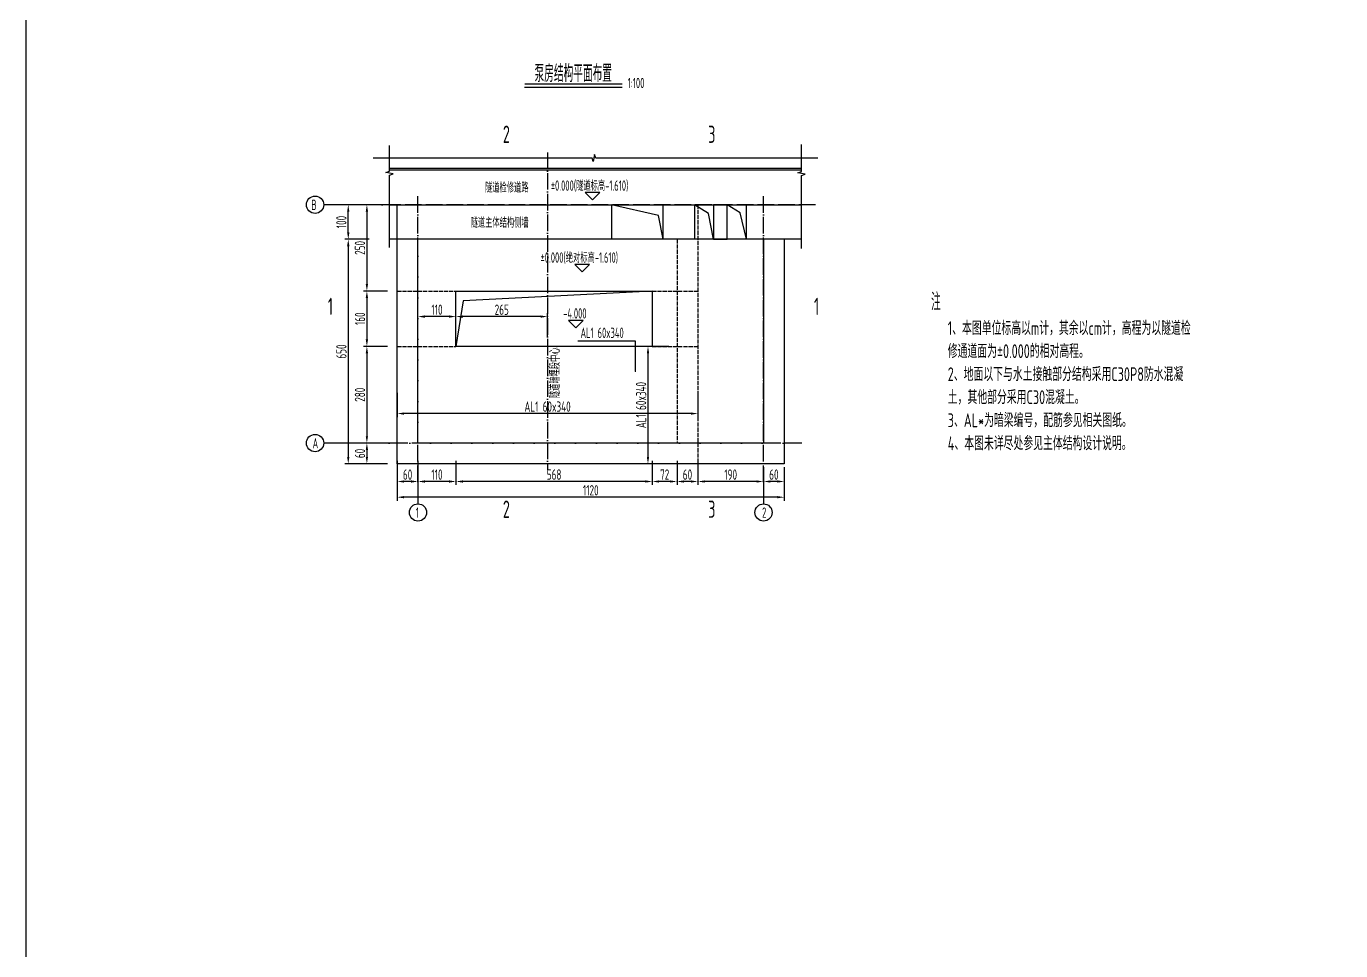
# Model space of a CAD drawing. Header units: millimetres. Extents: x -29538 to 115583, y -232866 to 15404.
# Drawn here: x -20766 to 17274, y -206104 to -179341 of the extents above; entities that cross this region are included whole.
import ezdxf
from ezdxf.enums import TextEntityAlignment as Align

# ---------------------------------------------------------------- set-up
doc = ezdxf.new("R2010")
doc.units = ezdxf.units.MM
doc.header["$LTSCALE"] = 10
doc.header["$MEASUREMENT"] = 0
doc.linetypes.add('ACAD_ISO02W100', pattern=[15, 12, -3])
doc.linetypes.add('ACAD_ISO04W100', pattern=[30, 24, -3, 0, -3])
for name, color, linetype in [('DIM_LEAD', 3, 'Continuous'), ('TQ-TEXT', 7, 'Continuous'), ('中心线', 3, 'ACAD_ISO04W100'), ('文字', 7, 'Continuous'), ('标注', 4, 'Continuous'), ('次轮廓线', 7, 'Continuous'), ('粗虚线', 1, 'Continuous'), ('轮廓线', 1, 'Continuous')]:
    doc.layers.add(name, color=color, linetype=linetype)
doc.styles.get("Standard").update_dxf_attribs({"font": 'gbenor.shx', "width": 0.75, "bigfont": 'gbcbig.shx'})
doc.dimstyles.get("Standard").update_dxf_attribs({"dimscale": 100, "dimtxt": 3, "dimasz": 2, "dimexe": 1, "dimexo": 1, "dimgap": 0.5, "dimtad": 1, "dimdec": 1, "dimlfac": 0.1, "dimdsep": 46, "dimtxsty": 'Standard', "dimcen": 0.5, "dimadec": 0, "dimazin": 0, "dimtfac": 1, "dimtdec": 1, "dimtofl": 0, "dimtmove": 2, "dimatfit": 3, "dimfxl": 0, "dimtolj": 1, "dimtzin": 0, "dimarcsym": 0})

# ---------------------------------------------------------------- blocks, each defined once
blk = doc.blocks.new('*D511')
at = {"layer": 'Defpoints', "color": 0}
for p in [(-10031, -184508), (-10909, -187007), (-8331, -187007)]:
    blk.add_point(p, dxfattribs=at)
at = {"layer": '标注', "color": 0, "lineweight": -2}
for p, q in [((-10309, -184508), (-11009, -184508)), ((-10909, -184708), (-10909, -186807)), ((-10309, -187007), (-11009, -187007))]:
    blk.add_line(p, q, dxfattribs=at)
at = {"layer": '标注', "color": 0}
for points in [[(-10942, -184708), (-10876, -184708), (-10909, -184508)], [(-10942, -186807), (-10876, -186807), (-10909, -187007)]]:
    blk.add_solid(points, dxfattribs=at)
at = {"layer": '标注', "color": 0, "insert": (-11109, -185757), "char_height": 300, "attachment_point": 5, "rotation": 90}
blk.add_mtext('\\A1;250', dxfattribs=at)
blk = doc.blocks.new('*D512')
at = {"layer": 'Defpoints', "color": 0}
for p in [(-8331, -187007), (-10909, -188608), (-8331, -188608)]:
    blk.add_point(p, dxfattribs=at)
at = {"layer": '标注', "color": 0, "lineweight": -2}
for p, q in [((-10309, -187007), (-11009, -187007)), ((-10909, -187207), (-10909, -188408)), ((-10309, -188608), (-11009, -188608))]:
    blk.add_line(p, q, dxfattribs=at)
at = {"layer": '标注', "color": 0}
for points in [[(-10942, -187207), (-10876, -187207), (-10909, -187007)], [(-10942, -188408), (-10876, -188408), (-10909, -188608)]]:
    blk.add_solid(points, dxfattribs=at)
at = {"layer": '标注', "color": 0, "insert": (-11109, -187807), "char_height": 300, "attachment_point": 5, "rotation": 90}
blk.add_mtext('\\A1;160', dxfattribs=at)
blk = doc.blocks.new('*D513')
at = {"layer": 'Defpoints', "color": 0}
for p in [(-8331, -188608), (-10909, -191408), (-9431, -191408)]:
    blk.add_point(p, dxfattribs=at)
at = {"layer": '标注', "color": 0, "lineweight": -2}
for p, q in [((-10309, -188608), (-11009, -188608)), ((-10909, -188808), (-10909, -191208)), ((-10309, -191408), (-11009, -191408))]:
    blk.add_line(p, q, dxfattribs=at)
at = {"layer": '标注', "color": 0}
for points in [[(-10942, -188808), (-10876, -188808), (-10909, -188608)], [(-10942, -191208), (-10876, -191208), (-10909, -191408)]]:
    blk.add_solid(points, dxfattribs=at)
at = {"layer": '标注', "color": 0, "insert": (-11109, -190008), "char_height": 300, "attachment_point": 5, "rotation": 90}
blk.add_mtext('\\A1;280', dxfattribs=at)
blk = doc.blocks.new('*D514')
at = {"layer": 'Defpoints', "color": 0}
for p in [(-9431, -191408), (-10909, -192008), (-10031, -192008)]:
    blk.add_point(p, dxfattribs=at)
at = {"layer": '标注', "color": 0, "lineweight": -2}
for p, q in [((-10309, -191408), (-11009, -191408)), ((-10909, -191608), (-10909, -191808)), ((-10309, -192008), (-11009, -192008))]:
    blk.add_line(p, q, dxfattribs=at)
at = {"layer": '标注', "color": 0}
for points in [[(-10942, -191608), (-10876, -191608), (-10909, -191408)], [(-10942, -191808), (-10876, -191808), (-10909, -192008)]]:
    blk.add_solid(points, dxfattribs=at)
at = {"layer": '标注', "color": 0, "insert": (-11109, -191708), "char_height": 300, "attachment_point": 5, "rotation": 90}
blk.add_mtext('\\A1;60', dxfattribs=at)
blk = doc.blocks.new('*D515')
at = {"layer": 'Defpoints', "color": 0}
for p in [(-10031, -185508), (-11448, -192008), (-10031, -192008)]:
    blk.add_point(p, dxfattribs=at)
at = {"layer": '标注', "color": 0, "lineweight": -2}
for p, q in [((-10848, -185508), (-11548, -185508)), ((-11448, -185708), (-11448, -191808)), ((-10848, -192008), (-11548, -192008))]:
    blk.add_line(p, q, dxfattribs=at)
at = {"layer": '标注', "color": 0}
for points in [[(-11482, -185708), (-11415, -185708), (-11448, -185508)], [(-11482, -191808), (-11415, -191808), (-11448, -192008)]]:
    blk.add_solid(points, dxfattribs=at)
at = {"layer": '标注', "color": 0, "insert": (-11648, -188758), "char_height": 300, "attachment_point": 5, "rotation": 90}
blk.add_mtext('\\A1;650', dxfattribs=at)
blk = doc.blocks.new('*D516')
at = {"layer": 'Defpoints', "color": 0}
for p in [(-11448, -184508), (-10031, -184508), (-10031, -185508)]:
    blk.add_point(p, dxfattribs=at)
at = {"layer": '标注', "color": 0, "lineweight": -2}
for p, q in [((-10848, -184508), (-11548, -184508)), ((-11448, -185308), (-11448, -184708)), ((-10848, -185508), (-11548, -185508))]:
    blk.add_line(p, q, dxfattribs=at)
at = {"layer": '标注', "color": 0}
for points in [[(-11482, -184708), (-11415, -184708), (-11448, -184508)], [(-11482, -185308), (-11415, -185308), (-11448, -185508)]]:
    blk.add_solid(points, dxfattribs=at)
at = {"layer": '标注', "color": 0, "insert": (-11648, -185008), "char_height": 300, "attachment_point": 5, "rotation": 90}
blk.add_mtext('\\A1;100', dxfattribs=at)
blk = doc.blocks.new('*D517')
at = {"layer": 'Defpoints', "color": 0}
for p in [(569, -192008), (1169, -192008), (569, -192520)]:
    blk.add_point(p, dxfattribs=at)
at = {"layer": '标注', "color": 0, "lineweight": -2}
for p, q in [((569, -192108), (569, -192620)), ((1169, -192108), (1169, -192620)), ((969, -192520), (769, -192520))]:
    blk.add_line(p, q, dxfattribs=at)
at = {"layer": '标注', "color": 0}
for points in [[(769, -192487), (769, -192553), (569, -192520)], [(969, -192487), (969, -192553), (1169, -192520)]]:
    blk.add_solid(points, dxfattribs=at)
at = {"layer": '标注', "color": 0, "insert": (869, -192320), "char_height": 300, "attachment_point": 5}
blk.add_mtext('\\A1;60', dxfattribs=at)
blk = doc.blocks.new('*D504')
at = {"layer": 'Defpoints', "color": 0}
for p in [(-1331, -191408), (569, -192008), (-1331, -192520)]:
    blk.add_point(p, dxfattribs=at)
at = {"layer": '标注', "color": 0, "lineweight": -2}
for p, q in [((-1331, -191920), (-1331, -192620)), ((569, -192108), (569, -192620)), ((369, -192520), (-1131, -192520))]:
    blk.add_line(p, q, dxfattribs=at)
at = {"layer": '标注', "color": 0}
for points in [[(-1131, -192487), (-1131, -192553), (-1331, -192520)], [(369, -192487), (369, -192553), (569, -192520)]]:
    blk.add_solid(points, dxfattribs=at)
at = {"layer": '标注', "color": 0, "insert": (-381, -192320), "char_height": 300, "attachment_point": 5}
blk.add_mtext('\\A1;190', dxfattribs=at)
blk = doc.blocks.new('*D518')
at = {"layer": 'Defpoints', "color": 0}
for p in [(-1931, -191408), (-1331, -191408), (-1931, -192520)]:
    blk.add_point(p, dxfattribs=at)
at = {"layer": '标注', "color": 0, "lineweight": -2}
for p, q in [((-1931, -191920), (-1931, -192620)), ((-1331, -191920), (-1331, -192620)), ((-1531, -192520), (-1731, -192520))]:
    blk.add_line(p, q, dxfattribs=at)
at = {"layer": '标注', "color": 0}
for points in [[(-1731, -192487), (-1731, -192553), (-1931, -192520)], [(-1531, -192487), (-1531, -192553), (-1331, -192520)]]:
    blk.add_solid(points, dxfattribs=at)
at = {"layer": '标注', "color": 0, "insert": (-1631, -192320), "char_height": 300, "attachment_point": 5}
blk.add_mtext('\\A1;60', dxfattribs=at)
blk = doc.blocks.new('*D519')
at = {"layer": 'Defpoints', "color": 0}
for p in [(-2651, -188608), (-1931, -191408), (-2651, -192520)]:
    blk.add_point(p, dxfattribs=at)
at = {"layer": '标注', "color": 0, "lineweight": -2}
for p, q in [((-2651, -191920), (-2651, -192620)), ((-1931, -191920), (-1931, -192620)), ((-2131, -192520), (-2451, -192520))]:
    blk.add_line(p, q, dxfattribs=at)
at = {"layer": '标注', "color": 0}
for points in [[(-2451, -192487), (-2451, -192553), (-2651, -192520)], [(-2131, -192487), (-2131, -192553), (-1931, -192520)]]:
    blk.add_solid(points, dxfattribs=at)
at = {"layer": '标注', "color": 0, "insert": (-2291, -192320), "char_height": 300, "attachment_point": 5}
blk.add_mtext('\\A1;72', dxfattribs=at)
blk = doc.blocks.new('*D520')
at = {"layer": 'Defpoints', "color": 0}
for p in [(-8331, -188608), (-2651, -188608), (-8331, -192520)]:
    blk.add_point(p, dxfattribs=at)
at = {"layer": '标注', "color": 0, "lineweight": -2}
for p, q in [((-8331, -191920), (-8331, -192620)), ((-2651, -191920), (-2651, -192620)), ((-2851, -192520), (-8131, -192520))]:
    blk.add_line(p, q, dxfattribs=at)
at = {"layer": '标注', "color": 0}
for points in [[(-8131, -192487), (-8131, -192553), (-8331, -192520)], [(-2851, -192487), (-2851, -192553), (-2651, -192520)]]:
    blk.add_solid(points, dxfattribs=at)
at = {"layer": '标注', "color": 0, "insert": (-5491, -192320), "char_height": 300, "attachment_point": 5}
blk.add_mtext('\\A1;568', dxfattribs=at)
blk = doc.blocks.new('*D505')
at = {"layer": 'Defpoints', "color": 0}
for p in [(-8331, -188608), (-9431, -191408), (-9431, -192520)]:
    blk.add_point(p, dxfattribs=at)
at = {"layer": '标注', "color": 0, "lineweight": -2}
for p, q in [((-9431, -191920), (-9431, -192620)), ((-8331, -191920), (-8331, -192620)), ((-8531, -192520), (-9231, -192520))]:
    blk.add_line(p, q, dxfattribs=at)
at = {"layer": '标注', "color": 0}
for points in [[(-9231, -192487), (-9231, -192553), (-9431, -192520)], [(-8531, -192487), (-8531, -192553), (-8331, -192520)]]:
    blk.add_solid(points, dxfattribs=at)
at = {"layer": '标注', "color": 0, "insert": (-8881, -192320), "char_height": 300, "attachment_point": 5}
blk.add_mtext('\\A1;110', dxfattribs=at)
blk = doc.blocks.new('*D506')
at = {"layer": 'Defpoints', "color": 0}
for p in [(-10031, -191408), (-9431, -191408), (-10031, -192520)]:
    blk.add_point(p, dxfattribs=at)
at = {"layer": '标注', "color": 0, "lineweight": -2}
for p, q in [((-10031, -191920), (-10031, -192620)), ((-9431, -191920), (-9431, -192620)), ((-9631, -192520), (-9831, -192520))]:
    blk.add_line(p, q, dxfattribs=at)
at = {"layer": '标注', "color": 0}
for points in [[(-9831, -192487), (-9831, -192553), (-10031, -192520)], [(-9631, -192487), (-9631, -192553), (-9431, -192520)]]:
    blk.add_solid(points, dxfattribs=at)
at = {"layer": '标注', "color": 0, "insert": (-9731, -192320), "char_height": 300, "attachment_point": 5}
blk.add_mtext('\\A1;60', dxfattribs=at)
blk = doc.blocks.new('*D507')
at = {"layer": 'Defpoints', "color": 0}
for p in [(-10031, -192008), (1169, -192008), (-10031, -192975)]:
    blk.add_point(p, dxfattribs=at)
at = {"layer": '标注', "color": 0, "lineweight": -2}
for p, q in [((-10031, -192375), (-10031, -193075)), ((1169, -192375), (1169, -193075)), ((969, -192975), (-9831, -192975))]:
    blk.add_line(p, q, dxfattribs=at)
at = {"layer": '标注', "color": 0}
for points in [[(-9831, -192941), (-9831, -193008), (-10031, -192975)], [(969, -192941), (969, -193008), (1169, -192975)]]:
    blk.add_solid(points, dxfattribs=at)
at = {"layer": '标注', "color": 0, "insert": (-4431, -192775), "char_height": 300, "attachment_point": 5}
blk.add_mtext('\\A1;1120', dxfattribs=at)
blk = doc.blocks.new('*D508')
at = {"layer": 'Defpoints', "color": 0}
for p in [(-8331, -187746), (-8331, -188608), (-5681, -188608)]:
    blk.add_point(p, dxfattribs=at)
at = {"layer": '标注', "color": 0, "lineweight": -2}
for p, q in [((-8331, -188346), (-8331, -187646)), ((-5881, -187746), (-8131, -187746)), ((-5681, -188346), (-5681, -187646))]:
    blk.add_line(p, q, dxfattribs=at)
at = {"layer": '标注', "color": 0}
for points in [[(-8131, -187712), (-8131, -187779), (-8331, -187746)], [(-5881, -187712), (-5881, -187779), (-5681, -187746)]]:
    blk.add_solid(points, dxfattribs=at)
at = {"layer": '标注', "color": 0, "insert": (-7006, -187546), "char_height": 300, "attachment_point": 5}
blk.add_mtext('\\A1;265', dxfattribs=at)
blk = doc.blocks.new('*D509')
at = {"layer": 'Defpoints', "color": 0}
for p in [(-9431, -187746), (-8331, -188608), (-9431, -191408)]:
    blk.add_point(p, dxfattribs=at)
at = {"layer": '标注', "color": 0, "lineweight": -2}
for p, q in [((-9431, -188346), (-9431, -187646)), ((-8531, -187746), (-9231, -187746)), ((-8331, -188346), (-8331, -187646))]:
    blk.add_line(p, q, dxfattribs=at)
at = {"layer": '标注', "color": 0}
for points in [[(-9231, -187712), (-9231, -187779), (-9431, -187746)], [(-8531, -187712), (-8531, -187779), (-8331, -187746)]]:
    blk.add_solid(points, dxfattribs=at)
at = {"layer": '标注', "color": 0, "insert": (-8881, -187546), "char_height": 300, "attachment_point": 5}
blk.add_mtext('\\A1;110', dxfattribs=at)
blk = doc.blocks.new('*D510')
at = {"layer": 'Defpoints', "color": 0}
for p in [(-10031, -189585), (-1331, -189585), (-10031, -190553)]:
    blk.add_point(p, dxfattribs=at)
at = {"layer": '标注', "color": 0, "lineweight": -2}
for p, q in [((-10031, -189953), (-10031, -190653)), ((-1331, -189953), (-1331, -190653)), ((-1531, -190553), (-9831, -190553))]:
    blk.add_line(p, q, dxfattribs=at)
at = {"layer": '标注', "color": 0}
for points in [[(-9831, -190520), (-9831, -190587), (-10031, -190553)], [(-1531, -190520), (-1531, -190587), (-1331, -190553)]]:
    blk.add_solid(points, dxfattribs=at)
at = {"layer": '标注', "color": 0, "insert": (-5681, -190353), "char_height": 300, "attachment_point": 5}
blk.add_mtext('\\A1;AL1 60x340', dxfattribs=at)
blk = doc.blocks.new('*D521')
at = {"layer": 'Defpoints', "color": 0}
for p in [(-1931, -188608), (-2774, -192008), (-1931, -192008)]:
    blk.add_point(p, dxfattribs=at)
at = {"layer": '标注', "color": 0, "lineweight": -2}
for p, q in [((-2174, -188608), (-2874, -188608)), ((-2774, -188808), (-2774, -191808)), ((-2174, -192008), (-2874, -192008))]:
    blk.add_line(p, q, dxfattribs=at)
at = {"layer": '标注', "color": 0}
for points in [[(-2807, -188808), (-2741, -188808), (-2774, -188608)], [(-2807, -191808), (-2741, -191808), (-2774, -192008)]]:
    blk.add_solid(points, dxfattribs=at)
at = {"layer": '标注', "color": 0, "insert": (-2974, -190308), "char_height": 300, "attachment_point": 5, "rotation": 90}
blk.add_mtext('\\A1;AL1 60x340', dxfattribs=at)

msp = doc.modelspace()

# ---------------------------------------------------------------- linework, layer by layer
at = {"ltscale": 2}
for points in [[(-10257.05, -185749.14), (-10257.05, -183650.28), (-10152.05, -183612.07), (-10362.05, -183575.04), (-10257.05, -183537.78), (-10257.05, -182788.07)], [(1670.86, -185772.86), (1670.86, -183658.99), (1775.86, -183620.78), (1565.86, -183583.75), (1670.86, -183546.49), (1670.86, -182759.57)], [(2144.22, -183155.71), (-4281.12, -183155.71), (-4319.34, -183050.71), (-4356.37, -183260.71), (-4393.62, -183155.71), (-10729.88, -183155.71)]]:
    msp.add_lwpolyline(points, dxfattribs=at)
msp.add_lwpolyline([(-2650.72, -187007.4), (-8123.37, -187291.64), (-8331.2, -188607.52)])
at = {"layer": 'DIM_LEAD', "const_width": 20}
msp.add_lwpolyline([(-3138.31, -189319.45, 1), (-3134.29, -189339.04, 1)], format="xyb", close=True, dxfattribs=at)
at = {"layer": '中心线', "ltscale": 2}
for p, q in [((-5680.72, -182991.25), (-5680.72, -192178.14)), ((-9430.72, -192539.53), (-9430.72, -184207.52)), ((569.28, -192539.53), (569.28, -184207.52)), ((2076.15, -184507.52), (-10737.55, -184507.52)), ((1673.92, -191407.52), (-10400.4, -191407.52))]:
    msp.add_line(p, q, dxfattribs=at)
at = {"layer": '文字'}
msp.add_line((-3516.94, -181113.27), (-6344.17, -181113.27), dxfattribs=at)
at = {"layer": '文字', "const_width": 40}
msp.add_lwpolyline([(-3516.94, -181013.27), (-6344.17, -181013.27)], dxfattribs=at)
at = {"layer": '文字'}
for points in [[(-6953.25, -182181.38, 0, 70, 0), (-6753.25, -182181.38, 0, 0, 0), (-6503.25, -182181.38, 0, 0, 0), (-6503.25, -182661.06, 0, 0, 0)], [(-1108.53, -182181.38, 0, 70, 0), (-908.53, -182181.38, 0, 0, 0), (-658.53, -182181.38, 0, 0, 0), (-658.53, -182661.06, 0, 0, 0)], [(-12252.93, -187350.18, 0, 70, 0), (-12252.93, -187550.18, 0, 0, 0), (-12252.93, -187800.18, 0, 0, 0), (-11773.25, -187800.18, 0, 0, 0)], [(2371.12, -187350.18, 0, 70, 0), (2371.12, -187550.18, 0, 0, 0), (2371.12, -187800.18, 0, 0, 0), (1891.43, -187800.18, 0, 0, 0)], [(-6953.25, -193590.64, 0, 70, 0), (-6753.25, -193590.64, 0, 0, 0), (-6503.25, -193590.64, 0, 0, 0), (-6503.25, -193110.95, 0, 0, 0)], [(-1108.53, -193590.64, 0, 70, 0), (-908.53, -193590.64, 0, 0, 0), (-658.53, -193590.64, 0, 0, 0), (-658.53, -193110.95, 0, 0, 0)]]:
    msp.add_lwpolyline(points, format="xyseb", dxfattribs=at)
for centre in [(-12407.92, -184507.52), (-12407.92, -191407.52), (-9430.72, -193416.63), (569.28, -193416.63)]:
    msp.add_circle(centre, 250, dxfattribs=at)
at = {"layer": '标注'}
for p, q in [((-10491.22, -184507.52), (-12157.92, -184507.52)), ((-10208.54, -191407.52), (-12157.92, -191407.52)), ((-9430.72, -192197.57), (-9430.72, -193166.63)), ((569.28, -192197.57), (569.28, -193166.63))]:
    msp.add_line(p, q, dxfattribs=at)
msp.add_lwpolyline([(-20766.26, -35766.07), (73532.6, -35766.07), (73532.6, -226179.33), (-20766.26, -226179.33)], close=True, dxfattribs=at)
for points in [[(-2330.72, -185507.52), (-2467.55, -184819.77), (-3830.72, -184507.52)], [(-880.35, -185507.52), (-1026.79, -184763.8), (-1424.72, -184507.52)], [(75.28, -185507.52), (-104.72, -184739.97), (-480.72, -184507.52)], [(-3136.3, -189329.24), (-3136.3, -188454.29), (-4803.87, -188454.29)]]:
    msp.add_lwpolyline(points, dxfattribs=at)
at = {"layer": '次轮廓线'}
for p, q in [((1670.86, -183457.52), (-10257.05, -183457.52)), ((1670.86, -183507.52), (-10257.05, -183507.52)), ((-10257.05, -184507.52), (1670.86, -184507.52)), ((-3830.72, -184507.52), (-3830.72, -185507.52)), ((-2330.72, -185507.52), (-2330.72, -184507.52)), ((-1424.72, -184507.52), (-1424.72, -185507.52)), ((75.28, -185507.52), (75.28, -184507.52)), ((1670.86, -185507.52), (-10257.05, -185507.52)), ((-1424.72, -185507.52), (-2330.72, -185507.52))]:
    msp.add_line(p, q, dxfattribs=at)
for points in [[(-4170.42, -184154.84), (-4594.68, -184154.84), (-4382.55, -184366.97)], [(-480.72, -184507.52), (-880.35, -184507.52), (-880.35, -185507.52), (-480.72, -185507.52)], [(-4468.32, -186237.35), (-4892.58, -186237.35), (-4680.45, -186449.48)], [(-4650.85, -187857.39), (-5075.11, -187857.39), (-4862.98, -188069.52)]]:
    msp.add_lwpolyline(points, close=True, dxfattribs=at)
at = {"layer": '粗虚线', "color": 6, "linetype": 'ACAD_ISO02W100'}
for p, q in [((-1330.72, -184507.52), (-1330.72, -192007.52)), ((-1930.72, -185507.52), (-1930.72, -191407.52)), ((-10030.72, -187007.4), (-8331.2, -187007.4)), ((-2650.72, -187007.4), (-1330.72, -187007.4)), ((-10030.72, -188607.52), (-8331.2, -188607.52)), ((-2650.72, -188607.52), (-1330.72, -188607.52))]:
    msp.add_line(p, q, dxfattribs=at)
at = {"layer": '轮廓线', "color": 6}
for p, q in [((-10030.72, -192007.52), (-10030.72, -184507.52)), ((-9430.72, -191407.52), (-9430.72, -185507.52)), ((569.28, -185507.52), (569.28, -191407.52)), ((1169.28, -185507.52), (1169.28, -192007.52)), ((569.28, -191407.52), (-9430.72, -191407.52)), ((1169.28, -192007.52), (-10030.72, -192007.52))]:
    msp.add_line(p, q, dxfattribs=at)
msp.add_lwpolyline([(-8331.2, -187007.4), (-2650.72, -187007.4), (-2650.72, -188607.52), (-8331.2, -188607.52)], close=True, dxfattribs=at)

# ---------------------------------------------------------------- texts
at = {"layer": 'TQ-TEXT', "width": 0.7}
msp.add_text('注', height=500, dxfattribs=at).set_placement((5419.16, -187568.71))
at = {"layer": '文字', "width": 0.7}
for s, height, p in [('泵房结构平面布置', 500, (-4936.98, -180706.62)), ('1:100', 300, (-3119.34, -180983.36)), ('2', 500, (-6871.84, -182467.75)), ('3', 500, (-926.73, -182467.75)), ('±0.000(隧道标高-1.610)', 300, (-4463.99, -183953.85)), ('B', 300, (-12439.14, -184511.66)), ('±0.000(绝对标高-1.610)', 300, (-4761.89, -186036.36)), ('1', 500, (-11964.57, -187450.5)), ('-4.000', 300, (-4889.92, -187653.36)), ('1', 500, (2104.54, -187450.5)), ('AL1 60x340', 300, (-4101.27, -188215.18)), ('A', 300, (-12399.44, -191411.66)), ('2', 500, (-6871.84, -193322.07)), ('3', 500, (-926.73, -193322.07)), ('1', 300, (-9447.02, -193420.77)), ('2', 300, (589.89, -193420.77))]:
    msp.add_text(s, height=height, dxfattribs=at).set_placement(p, align=Align.MIDDLE_CENTER)
for s, p in [('隧道检修道路', (-7491.3, -184157.62)), ('隧道主体结构侧墙', (-7906.34, -185173.82))]:
    msp.add_text(s, height=300, dxfattribs=at).set_placement(p)
msp.add_text('隧道暗埋段中心', height=300, rotation=90, dxfattribs=at).set_placement((-5324.15, -190109.32))
at = {"layer": '标注', "insert": (5901.38, -187880.03), "char_height": 400, "width": 7276.5515, "attachment_point": 1}
msp.add_mtext('1、本图单位标高以m计，其余以cm计，高程为以隧道检修通道面为%%P0.000的相对高程。\\P2、地面以下与水土接触部分结构采用C30P8防水混凝土，其他部分采用C30混凝土。\\P3、AL*为暗梁编号，配筋参见相关图纸。\\P4、本图未详尽处参见主体结构设计说明。', dxfattribs=at)

# ---------------------------------------------------------------- dimensions: what is measured, and where the dimension line sits
at = {"layer": '标注'}
for base, p1, p2, angle, picture, middle in [((-11448.25, -184507.52), (-10030.72, -185507.52), (-10030.72, -184507.52), 90, '*D516', (-11648.25, -185007.52)), ((-10908.85, -187007.4), (-10030.72, -184507.52), (-8331.2, -187007.4), 90, '*D511', (-11108.85, -185757.46)), ((-11448.25, -192007.52), (-10030.72, -185507.52), (-10030.72, -192007.52), 90, '*D515', (-11648.25, -188757.52)), ((-10908.85, -188607.52), (-8331.2, -187007.4), (-8331.2, -188607.52), 90, '*D512', (-11108.85, -187807.46)), ((-9430.72, -187745.75), (-8331.2, -188607.52), (-9430.72, -191407.52), 180, '*D509', (-8880.96, -187545.75)), ((-8331.2, -187745.75), (-5680.72, -188607.52), (-8331.2, -188607.52), 180, '*D508', (-7005.96, -187545.75)), ((-10908.85, -191407.52), (-8331.2, -188607.52), (-9430.72, -191407.52), 90, '*D513', (-11108.85, -190007.52)), ((-9430.72, -192519.95), (-8331.2, -188607.52), (-9430.72, -191407.52), 180, '*D505', (-8880.96, -192319.95)), ((-8331.2, -192519.95), (-2650.72, -188607.52), (-8331.2, -188607.52), 180, '*D520', (-5490.96, -192319.95)), ((-2650.72, -192519.95), (-1930.72, -191407.52), (-2650.72, -188607.52), 180, '*D519', (-2290.72, -192319.95)), ((-10908.85, -192007.52), (-9430.72, -191407.52), (-10030.72, -192007.52), 90, '*D514', (-11108.85, -191707.52)), ((-10030.72, -192519.95), (-9430.72, -191407.52), (-10030.72, -191407.52), 180, '*D506', (-9730.72, -192319.95)), ((-1930.72, -192519.95), (-1330.72, -191407.52), (-1930.72, -191407.52), 180, '*D518', (-1630.72, -192319.95)), ((-1330.72, -192519.95), (569.28, -192007.52), (-1330.72, -191407.52), 180, '*D504', (-380.72, -192319.95)), ((-10030.72, -192974.73), (1169.28, -192007.52), (-10030.72, -192007.52), 180, '*D507', (-4430.72, -192774.73)), ((569.28, -192519.95), (1169.28, -192007.52), (569.28, -192007.52), 180, '*D517', (869.28, -192319.95))]:
    dim = msp.add_linear_dim(base=base, p1=p1, p2=p2, angle=angle, dimstyle='Standard', dxfattribs=at)
    dim.commit()
    dim.dimension.update_dxf_attribs({"geometry": picture, "text_midpoint": middle})
for base, p1, p2, angle, picture, middle in [((-2774.09, -192007.52), (-1930.72, -188607.52), (-1930.72, -192007.52), 90, '*D521', (-2974.09, -190307.52)), ((-10030.72, -190553.47), (-1330.72, -189584.83), (-10030.72, -189584.83), 180, '*D510', (-5680.72, -190353.47))]:
    dim = msp.add_linear_dim(base=base, p1=p1, p2=p2, angle=angle, text='AL1 60x340', dimstyle='Standard', dxfattribs=at)
    dim.commit()
    dim.dimension.update_dxf_attribs({"geometry": picture, "text_midpoint": middle})

doc.saveas('drawing.dxf')
